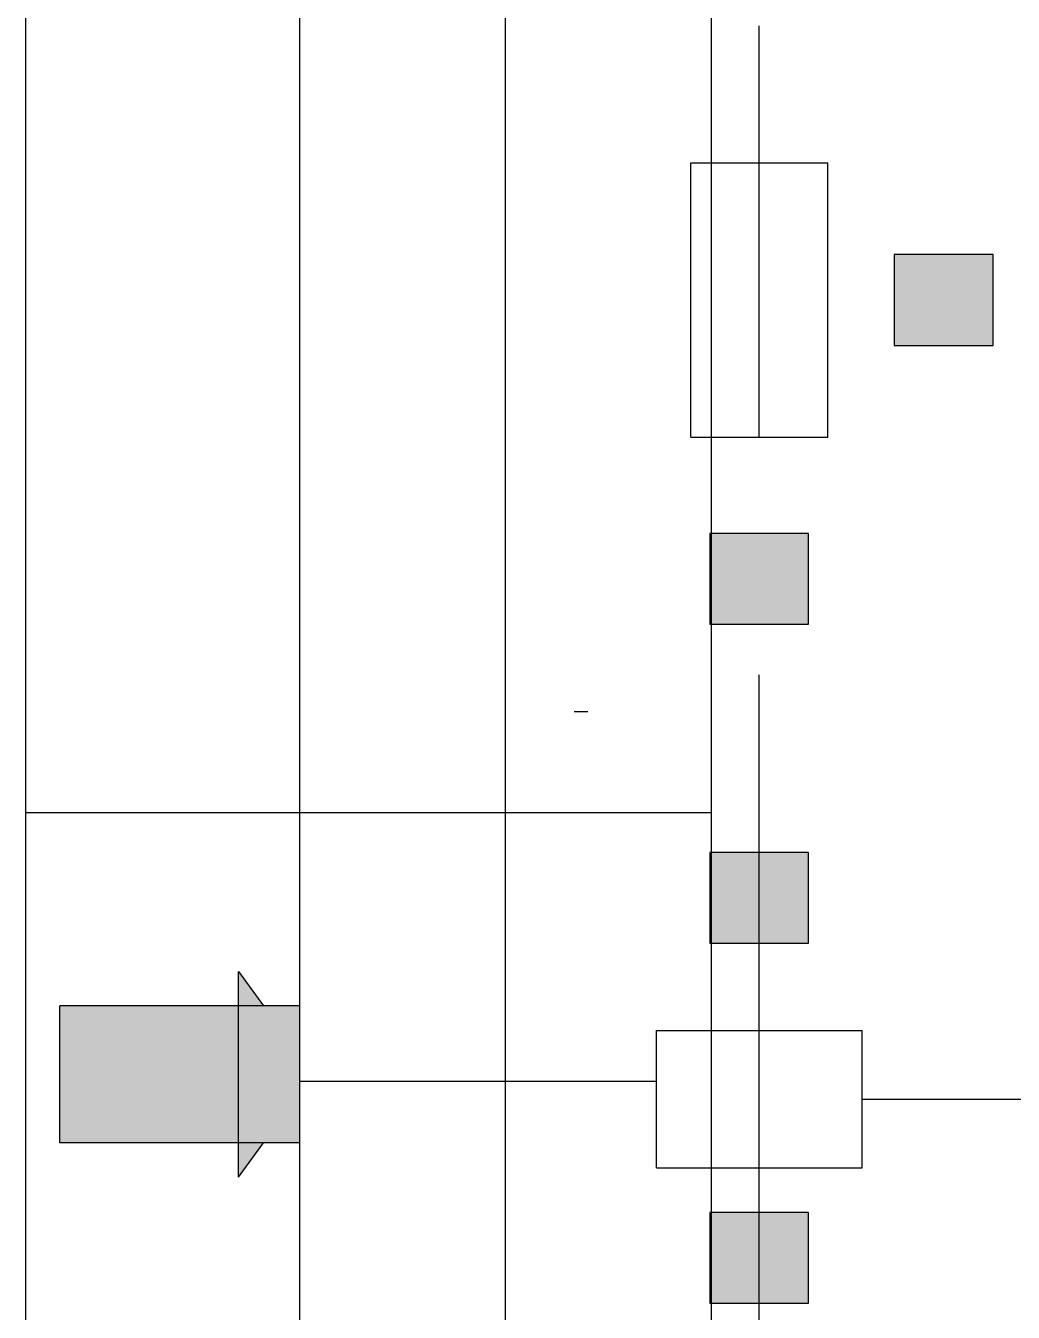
# Model space of a CAD drawing. Header units: millimetres. Extents: x 315178 to 535220, y 80241 to 421603.
# Drawn here: x 405727 to 407168, y 313915 to 315791 of the extents above; entities that cross this region are included whole.
import ezdxf

# ---------------------------------------------------------------- set-up
doc = ezdxf.new("R2010")
doc.units = ezdxf.units.MM
for name, color, linetype in [('04', 1, 'Continuous'), ('DIB-035', 1, 'Continuous'), ('DIB-065', 4, 'Continuous')]:
    doc.layers.add(name, color=color, linetype=linetype)

msp = doc.modelspace()

# ---------------------------------------------------------------- linework, layer by layer
at = {"layer": '04'}
msp.add_line((406727.2, 317843.2), (406727.2, 307475.2), dxfattribs=at)
at = {"layer": 'DIB-035'}
for p, q in [((405727.2, 313043.2), (405727.2, 316243.2)), ((406127.2, 313043.2), (406127.2, 316243.2)), ((406427.2, 313043.2), (406427.2, 316243.2)), ((406797.2, 315191), (406797.2, 315791)), ((406697.2, 315191), (406697.2, 315591)), ((406697.2, 315591), (406897.2, 315591)), ((406897.2, 315191), (406897.2, 315591)), ((406697.2, 315191), (406897.2, 315191)), ((406527.2, 314791), (406547.2, 314791)), ((406727.2, 314643.2), (405727.2, 314643.2)), ((406037.7, 314111.9), (406037.7, 314411.9)), ((406037.7, 314411.9), (406074.2, 314361.9)), ((406127.2, 314111.9), (406127.2, 314411.9)), ((406127.2, 314361.9), (405777.2, 314361.9)), ((405777.2, 314161.9), (405777.2, 314361.9)), ((406647.2, 314125.7), (406647.2, 314325.7)), ((406647.2, 314325.7), (406947.2, 314325.7)), ((406947.2, 314125.7), (406947.2, 314325.7)), ((406647.2, 314251.4), (406127.2, 314251.4)), ((406427.2, 313941.7), (406427.2, 314241.7)), ((406947.2, 314225.7), (407247.2, 314225.7)), ((406127.2, 314161.9), (405777.2, 314161.9)), ((406037.7, 314111.9), (406074.2, 314161.9)), ((406647.2, 314125.7), (406947.2, 314125.7))]:
    msp.add_line(p, q, dxfattribs=at)
for points in [[(406037.7, 314361.9), (406074.2, 314361.9), (406037.7, 314411.9)], [(405777.2, 314161.9), (405777.2, 314361.9), (406127.2, 314161.9), (406127.2, 314361.9)], [(406037.7, 314161.9), (406074.2, 314161.9), (406037.7, 314111.9)]]:
    msp.add_solid(points, dxfattribs=at)
at = {"layer": 'DIB-065'}
for p, q in [((407138.1, 315457.2), (406994.1, 315457.2)), ((406994.1, 315457.2), (406994.1, 315324.9)), ((407138.1, 315324.9), (407138.1, 315457.2)), ((406994.1, 315324.9), (407138.1, 315324.9)), ((406725.2, 315050.6), (406725.2, 314918.3)), ((406869.2, 315050.6), (406725.2, 315050.6)), ((406869.2, 314918.3), (406869.2, 315050.6)), ((406725.2, 314918.3), (406869.2, 314918.3)), ((406797.2, 313978.9), (406797.2, 314844.2)), ((406725.2, 314585.4), (406725.2, 314453.1)), ((406869.2, 314585.4), (406725.2, 314585.4)), ((406869.2, 314453.1), (406869.2, 314585.4)), ((406725.2, 314453.1), (406869.2, 314453.1)), ((406797.2, 313825.7), (406797.2, 314125.7)), ((406725.2, 314060.5), (406725.2, 313928.2)), ((406869.2, 314060.5), (406725.2, 314060.5)), ((406869.2, 313928.2), (406869.2, 314060.5)), ((406725.2, 313928.2), (406869.2, 313928.2))]:
    msp.add_line(p, q, dxfattribs=at)
for points in [[(406994.1, 315324.9), (406994.1, 315457.2), (407138.1, 315324.9), (407138.1, 315457.2)], [(406725.2, 314918.3), (406725.2, 315050.6), (406869.2, 314918.3), (406869.2, 315050.6)], [(406725.2, 314453.1), (406725.2, 314585.4), (406869.2, 314453.1), (406869.2, 314585.4)], [(406725.2, 313928.2), (406725.2, 314060.5), (406869.2, 313928.2), (406869.2, 314060.5)]]:
    msp.add_solid(points, dxfattribs=at)

doc.saveas('drawing.dxf')
